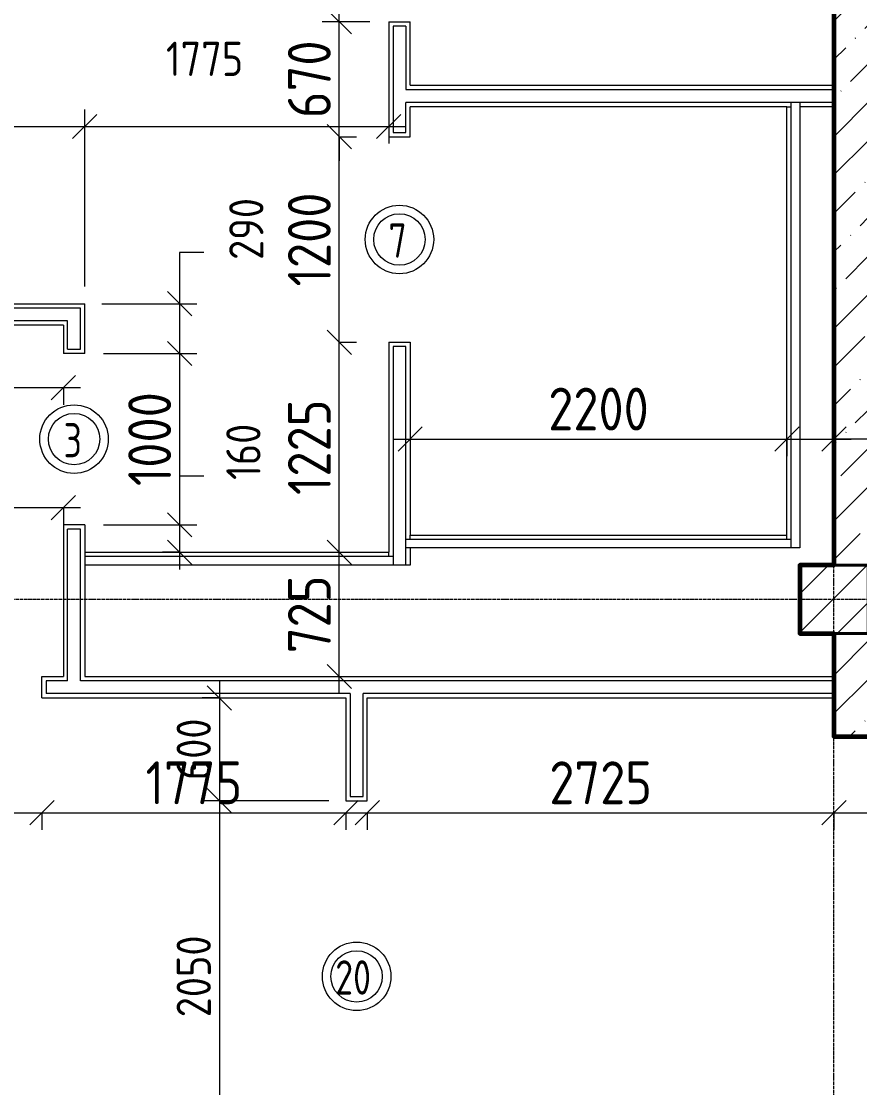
# Model space of a CAD drawing. Header units: millimetres. Extents: x -56773 to 221258, y -262288 to 26541.
# Drawn here: x 5338 to 10234, y -48309 to -42087 of the extents above; entities that cross this region are included whole.
import ezdxf

# ---------------------------------------------------------------- set-up
doc = ezdxf.new("R2010")
doc.units = ezdxf.units.MM
doc.linetypes.add('ADSK_Линия сетки', pattern=[25, 20, -2.5, 0, -2.5])
for name, color, linetype, lineweight in [('3.1 Штукатурка внешн стен для инвесторов', 5, 'Continuous', 60), ('Марки дверей', 7, 'Continuous', 20), ('Несущие колонны', 7, 'Continuous', 18), ('Оси', 7, 'Continuous', 9), ('Размеры', 7, 'Continuous', 9), ('Стены наружные', 7, 'Continuous', 18), ('Стены несущие', 7, 'Continuous', 30), ('Стены отделка', 7, 'Continuous', 30), ('Стены штриховка', 7, 'Continuous', 9)]:
    doc.layers.add(name, color=color, linetype=linetype, lineweight=lineweight)
doc.styles.add('GOST Common_2', font='', dxfattribs={"width": 0.9, "height": 250})
doc.styles.add('GOST Common_3', font='', dxfattribs={"width": 0.9, "height": 200})
doc.styles.add('GOST Common_B', font='', dxfattribs={"width": 0.8, "height": 200})
doc.styles.get('GOST Common_2').set_extended_font_data('GOST Common')
doc.styles.get('GOST Common_3').set_extended_font_data('GOST Common')
doc.styles.get('GOST Common_B').set_extended_font_data('GOST Common', bold=True)
doc.dimstyles.new('ADSK_Основной_2_0_1', dxfattribs={"dimscale": 304.8, "dimtxt": 201.142999, "dimasz": 0.463911, "dimexe": 0.328084, "dimexo": 0.328084, "dimgap": 0.164042, "dimtad": 1, "dimdec": 3, "dimrnd": 0.001, "dimdsep": 46, "dimtxsty": 'GOST Common_3', "dimblk1": 'OBLIQUE', "dimblk2": 'OBLIQUE', "dimsah": 1, "dimcen": 0.09, "dimdle": 0.328084, "dimazin": 2, "dimtfac": 1, "dimtdec": 4, "dimtix": 1, "dimtmove": 1, "dimatfit": 3, "dimfxl": 1, "dimtvp": 1, "dimtolj": 1, "dimtzin": 0, "dimlwd": 20, "dimlwe": 20, "dimarcsym": 2})
doc.dimstyles.new('ADSK_Основной_2_0_2', dxfattribs={"dimscale": 304.8, "dimtxt": 201.142999, "dimasz": 0.463911, "dimexe": 0.328084, "dimexo": 0.328084, "dimgap": 0.164042, "dimtad": 1, "dimdec": 3, "dimrnd": 0.001, "dimdsep": 46, "dimtxsty": 'GOST Common_3', "dimblk1": 'OBLIQUE', "dimblk2": 'OBLIQUE', "dimsah": 1, "dimcen": 0.09, "dimdle": 0.328084, "dimazin": 2, "dimtfac": 1, "dimtdec": 4, "dimtix": 1, "dimtmove": 0, "dimatfit": 3, "dimfxl": 1, "dimtvp": 1, "dimtolj": 1, "dimtzin": 0, "dimlwd": 20, "dimlwe": 20, "dimarcsym": 2})
doc.dimstyles.new('ADSK_Основной_2_0_3', dxfattribs={"dimscale": 304.8, "dimtxt": 201.142999, "dimasz": 0.463911, "dimexe": 0.328084, "dimexo": 0.328084, "dimgap": 0.164042, "dimtad": 1, "dimdec": 3, "dimrnd": 0.001, "dimdsep": 46, "dimtxsty": 'GOST Common_2', "dimblk1": 'OBLIQUE', "dimblk2": 'OBLIQUE', "dimsah": 1, "dimcen": 0.09, "dimdle": 0.328084, "dimazin": 2, "dimtfac": 1, "dimtdec": 4, "dimtix": 1, "dimtmove": 0, "dimatfit": 3, "dimfxl": 1, "dimtvp": 1, "dimtolj": 1, "dimtzin": 0, "dimlwd": 20, "dimlwe": 20, "dimarcsym": 2})

# ---------------------------------------------------------------- blocks, each defined once
blk = doc.blocks.new('ADSK_КолоннаЖБ_Прямоугольная - 400x400 мм-1807143-Кладочный план 1-го этажа')
at = {"layer": 'Несущие колонны', "lineweight": 40}
for p, q in [((-200, 200), (200, 200)), ((-200, -200), (-200, 200)), ((200, 200), (200, -200)), ((200, -200), (-200, -200))]:
    blk.add_line(p, q, dxfattribs=at)
blk = doc.blocks.new('М_двери1 - Марка экземпляра 2-3719212-Кладочный план 1-го этажа')
at = {"layer": 'Марки дверей'}
for radius in [2, 1.5]:
    blk.add_circle((0, 0), radius, dxfattribs=at)
blk = doc.blocks.new('_Oblique')
at = {"color": 0, "linetype": 'ByBlock', "lineweight": -2}
blk.add_line((-0.5, -0.5), (0.5, 0.5), dxfattribs=at)
blk = doc.blocks.new('*D3961')
at = {"layer": 'Defpoints', "color": 0, "lineweight": 25, "transparency": 16777216}
for p in [(6595.3, -46034.7), (6495.3, -46634.7), (7233.9, -46634.7)]:
    blk.add_point(p, dxfattribs=at)
at = {"layer": 'Размеры', "color": 0, "lineweight": 20, "transparency": 16777216}
for p, q in [((6495.3, -45934.7), (6495.3, -46734.7)), ((6495.3, -46034.7), (6395.3, -46034.7)), ((7133.9, -46634.7), (6395.3, -46634.7))]:
    blk.add_line(p, q, dxfattribs=at)
at = {"layer": 'Размеры', "color": 0, "lineweight": 20, "transparency": 16777216, "xscale": 141.4, "yscale": 141.4, "zscale": 141.4}
for p, rotation in [((6495.3, -46034.7), 90), ((6495.3, -46634.7), 270)]:
    blk.add_blockref('_Oblique', p, dxfattribs=dict(at, rotation=rotation))
at = {"layer": 'Размеры', "color": 0, "lineweight": 9, "transparency": 16777216, "insert": (6345.3, -46334.7), "char_height": 200, "width": 454.106, "attachment_point": 5, "rotation": 90, "style": 'GOST Common_3'}
blk.add_mtext('\\A1;600', dxfattribs=at)
blk = doc.blocks.new('*D3962')
at = {"layer": 'Defpoints', "color": 0, "lineweight": 25, "transparency": 16777216}
for p in [(7233.9, -46634.7), (6495.3, -48684.7), (6780.8, -48684.7)]:
    blk.add_point(p, dxfattribs=at)
at = {"layer": 'Размеры', "color": 0, "lineweight": 20, "transparency": 16777216}
for p, q in [((6495.3, -46534.7), (6495.3, -48784.7)), ((7133.9, -46634.7), (6395.3, -46634.7)), ((6680.8, -48684.7), (6395.3, -48684.7))]:
    blk.add_line(p, q, dxfattribs=at)
at = {"layer": 'Размеры', "color": 0, "lineweight": 20, "transparency": 16777216, "xscale": 141.4, "yscale": 141.4, "zscale": 141.4}
for p, rotation in [((6495.3, -46634.7), 90), ((6495.3, -48684.7), 270)]:
    blk.add_blockref('_Oblique', p, dxfattribs=dict(at, rotation=rotation))
at = {"layer": 'Размеры', "color": 0, "lineweight": 9, "transparency": 16777216, "insert": (6345.3, -47659.7), "char_height": 200, "width": 605.475, "attachment_point": 5, "rotation": 90, "style": 'GOST Common_3'}
blk.add_mtext('\\A1;2050', dxfattribs=at)
blk = doc.blocks.new('*D3684')
at = {"layer": 'Defpoints', "color": 0, "lineweight": 25, "transparency": 16777216}
for p in [(7358.9, -46604.9), (10083.9, -46604.9), (10083.9, -46704.9)]:
    blk.add_point(p, dxfattribs=at)
at = {"layer": 'Размеры', "color": 0, "lineweight": 20, "transparency": 16777216}
for p, q in [((7258.9, -46704.9), (10183.9, -46704.9)), ((7358.9, -46704.9), (7358.9, -46804.9)), ((10083.9, -46704.9), (10083.9, -46804.9))]:
    blk.add_line(p, q, dxfattribs=at)
at = {"layer": 'Размеры', "color": 0, "lineweight": 20, "transparency": 16777216, "xscale": 141.4, "yscale": 141.4, "zscale": 141.4, "rotation": 180}
blk.add_blockref('_Oblique', (7358.9, -46704.9), dxfattribs=at)
at = {"layer": 'Размеры', "color": 0, "lineweight": 20, "transparency": 16777216, "xscale": 141.4, "yscale": 141.4, "zscale": 141.4}
blk.add_blockref('_Oblique', (10083.9, -46704.9), dxfattribs=at)
at = {"layer": 'Размеры', "color": 0, "lineweight": 9, "transparency": 16777216, "insert": (8721.4, -46529.9), "char_height": 250, "width": 605.475, "attachment_point": 5, "style": 'GOST Common_2'}
blk.add_mtext('\\A1;2725', dxfattribs=at)
blk = doc.blocks.new('*D3685')
at = {"layer": 'Defpoints', "color": 0, "lineweight": 25, "transparency": 16777216}
for p in [(11933.9, -46259.7), (10083.9, -46604.9), (11933.9, -46704.9)]:
    blk.add_point(p, dxfattribs=at)
at = {"layer": 'Размеры', "color": 0, "lineweight": 20, "transparency": 16777216}
for p, q in [((11933.9, -46359.7), (11933.9, -46804.9)), ((9983.9, -46704.9), (12033.9, -46704.9)), ((10083.9, -46704.9), (10083.9, -46804.9))]:
    blk.add_line(p, q, dxfattribs=at)
at = {"layer": 'Размеры', "color": 0, "lineweight": 20, "transparency": 16777216, "xscale": 141.4, "yscale": 141.4, "zscale": 141.4, "rotation": 180}
blk.add_blockref('_Oblique', (10083.9, -46704.9), dxfattribs=at)
at = {"layer": 'Размеры', "color": 0, "lineweight": 20, "transparency": 16777216, "xscale": 141.4, "yscale": 141.4, "zscale": 141.4}
blk.add_blockref('_Oblique', (11933.9, -46704.9), dxfattribs=at)
at = {"layer": 'Размеры', "color": 0, "lineweight": 9, "transparency": 16777216, "insert": (11008.9, -46529.9), "char_height": 250, "width": 560.473, "attachment_point": 5, "style": 'GOST Common_2'}
blk.add_mtext('\\A1;1850', dxfattribs=at)
blk = doc.blocks.new('*D3756')
at = {"layer": 'Defpoints', "color": 0, "lineweight": 25, "transparency": 16777216}
for p in [(4458.9, -46604.9), (5458.9, -46604.9), (5458.9, -46704.9)]:
    blk.add_point(p, dxfattribs=at)
at = {"layer": 'Размеры', "color": 0, "lineweight": 20, "transparency": 16777216}
for p, q in [((4358.9, -46704.9), (5558.9, -46704.9)), ((4458.9, -46704.9), (4458.9, -46804.9)), ((5458.9, -46704.9), (5458.9, -46804.9))]:
    blk.add_line(p, q, dxfattribs=at)
at = {"layer": 'Размеры', "color": 0, "lineweight": 20, "transparency": 16777216, "xscale": 141.4, "yscale": 141.4, "zscale": 141.4, "rotation": 180}
blk.add_blockref('_Oblique', (4458.9, -46704.9), dxfattribs=at)
at = {"layer": 'Размеры', "color": 0, "lineweight": 20, "transparency": 16777216, "xscale": 141.4, "yscale": 141.4, "zscale": 141.4}
blk.add_blockref('_Oblique', (5458.9, -46704.9), dxfattribs=at)
at = {"layer": 'Размеры', "color": 0, "lineweight": 9, "transparency": 16777216, "insert": (4958.9, -46529.9), "char_height": 250, "width": 560.473, "attachment_point": 5, "style": 'GOST Common_2'}
blk.add_mtext('\\A1;1000', dxfattribs=at)
blk = doc.blocks.new('*D3757')
at = {"layer": 'Defpoints', "color": 0, "lineweight": 25, "transparency": 16777216}
for p in [(5458.9, -46604.9), (7233.9, -46604.9), (7233.9, -46704.9)]:
    blk.add_point(p, dxfattribs=at)
at = {"layer": 'Размеры', "color": 0, "lineweight": 20, "transparency": 16777216}
for p, q in [((5358.9, -46704.9), (7333.9, -46704.9)), ((5458.9, -46704.9), (5458.9, -46804.9)), ((7233.9, -46704.9), (7233.9, -46804.9))]:
    blk.add_line(p, q, dxfattribs=at)
at = {"layer": 'Размеры', "color": 0, "lineweight": 20, "transparency": 16777216, "xscale": 141.4, "yscale": 141.4, "zscale": 141.4, "rotation": 180}
blk.add_blockref('_Oblique', (5458.9, -46704.9), dxfattribs=at)
at = {"layer": 'Размеры', "color": 0, "lineweight": 20, "transparency": 16777216, "xscale": 141.4, "yscale": 141.4, "zscale": 141.4}
blk.add_blockref('_Oblique', (7233.9, -46704.9), dxfattribs=at)
at = {"layer": 'Размеры', "color": 0, "lineweight": 9, "transparency": 16777216, "insert": (6346.4, -46529.9), "char_height": 250, "width": 560.473, "attachment_point": 5, "style": 'GOST Common_2'}
blk.add_mtext('\\A1;1775', dxfattribs=at)
blk = doc.blocks.new('*D3765')
at = {"layer": 'Defpoints', "color": 0, "lineweight": 25, "transparency": 16777216}
for p in [(7095.4, -45184.7), (7195.3, -45184.7), (7095.4, -45909.7)]:
    blk.add_point(p, dxfattribs=at)
at = {"layer": 'Размеры', "color": 0, "lineweight": 20, "transparency": 16777216}
for p, q in [((7195.3, -46009.7), (7195.3, -45084.7)), ((7195.4, -45184.7), (7295.3, -45184.7)), ((7195.4, -45909.7), (7295.3, -45909.7))]:
    blk.add_line(p, q, dxfattribs=at)
at = {"layer": 'Размеры', "color": 0, "lineweight": 20, "transparency": 16777216, "xscale": 141.4, "yscale": 141.4, "zscale": 141.4}
for p, rotation in [((7195.3, -45184.7), 90), ((7195.3, -45909.7), 270)]:
    blk.add_blockref('_Oblique', p, dxfattribs=dict(at, rotation=rotation))
at = {"layer": 'Размеры', "color": 0, "lineweight": 9, "transparency": 16777216, "insert": (7020.3, -45547.2), "char_height": 250, "width": 454.106, "attachment_point": 5, "rotation": 90, "style": 'GOST Common_2'}
blk.add_mtext('\\A1;725', dxfattribs=at)
blk = doc.blocks.new('*D3766')
at = {"layer": 'Defpoints', "color": 0, "lineweight": 25, "transparency": 16777216}
for p in [(7095.4, -43959.7), (7195.3, -43959.7), (7095.4, -45184.7)]:
    blk.add_point(p, dxfattribs=at)
at = {"layer": 'Размеры', "color": 0, "lineweight": 20, "transparency": 16777216}
for p, q in [((7195.3, -45284.7), (7195.3, -43859.7)), ((7195.4, -43959.7), (7295.3, -43959.7)), ((7195.4, -45184.7), (7295.3, -45184.7))]:
    blk.add_line(p, q, dxfattribs=at)
at = {"layer": 'Размеры', "color": 0, "lineweight": 20, "transparency": 16777216, "xscale": 141.4, "yscale": 141.4, "zscale": 141.4}
for p, rotation in [((7195.3, -43959.7), 90), ((7195.3, -45184.7), 270)]:
    blk.add_blockref('_Oblique', p, dxfattribs=dict(at, rotation=rotation))
at = {"layer": 'Размеры', "color": 0, "lineweight": 9, "transparency": 16777216, "insert": (7020.3, -44572.2), "char_height": 250, "width": 560.473, "attachment_point": 5, "rotation": 90, "style": 'GOST Common_2'}
blk.add_mtext('\\A1;1225', dxfattribs=at)
blk = doc.blocks.new('*D3767')
at = {"layer": 'Defpoints', "color": 0, "lineweight": 25, "transparency": 16777216}
for p in [(7095.4, -42759.7), (7195.3, -42759.7), (7095.4, -43959.7)]:
    blk.add_point(p, dxfattribs=at)
at = {"layer": 'Размеры', "color": 0, "lineweight": 20, "transparency": 16777216}
for p, q in [((7195.3, -44059.7), (7195.3, -42659.7)), ((7195.4, -42759.7), (7295.3, -42759.7)), ((7195.4, -43959.7), (7295.3, -43959.7))]:
    blk.add_line(p, q, dxfattribs=at)
at = {"layer": 'Размеры', "color": 0, "lineweight": 20, "transparency": 16777216, "xscale": 141.4, "yscale": 141.4, "zscale": 141.4}
for p, rotation in [((7195.3, -42759.7), 90), ((7195.3, -43959.7), 270)]:
    blk.add_blockref('_Oblique', p, dxfattribs=dict(at, rotation=rotation))
at = {"layer": 'Размеры', "color": 0, "lineweight": 9, "transparency": 16777216, "insert": (7020.3, -43359.7), "char_height": 250, "width": 560.473, "attachment_point": 5, "rotation": 90, "style": 'GOST Common_2'}
blk.add_mtext('\\A1;1200', dxfattribs=at)
blk = doc.blocks.new('*D3768')
at = {"layer": 'Defpoints', "color": 0, "lineweight": 25, "transparency": 16777216}
for p in [(7195.3, -42089.7), (7473.9, -42089.7), (7095.4, -42759.7)]:
    blk.add_point(p, dxfattribs=at)
at = {"layer": 'Размеры', "color": 0, "lineweight": 20, "transparency": 16777216}
for p, q in [((7195.3, -42089.7), (7195.3, -41948.3)), ((7373.9, -42089.7), (7095.3, -42089.7)), ((7195.3, -42759.7), (7195.3, -42089.7)), ((7195.3, -42759.7), (7195.3, -42901.1)), ((7195.4, -42759.7), (7295.3, -42759.7))]:
    blk.add_line(p, q, dxfattribs=at)
at = {"layer": 'Размеры', "color": 0, "lineweight": 20, "transparency": 16777216, "xscale": 141.4, "yscale": 141.4, "zscale": 141.4}
for p, rotation in [((7195.3, -42089.7), 270), ((7195.3, -42759.7), 90)]:
    blk.add_blockref('_Oblique', p, dxfattribs=dict(at, rotation=rotation))
at = {"layer": 'Размеры', "color": 0, "lineweight": 9, "transparency": 16777216, "insert": (7020.3, -42424.7), "char_height": 250, "width": 454.106, "attachment_point": 5, "rotation": 90, "style": 'GOST Common_2'}
blk.add_mtext('\\A1;670', dxfattribs=at)
blk = doc.blocks.new('*D3769')
at = {"layer": 'Defpoints', "color": 0, "lineweight": 25, "transparency": 16777216}
for p in [(7195.3, -40889.7), (7473.9, -40889.7), (7473.9, -42089.7)]:
    blk.add_point(p, dxfattribs=at)
at = {"layer": 'Размеры', "color": 0, "lineweight": 20, "transparency": 16777216}
for p, q in [((7195.3, -42189.7), (7195.3, -40789.7)), ((7373.9, -40889.7), (7095.3, -40889.7)), ((7373.9, -42089.7), (7095.3, -42089.7))]:
    blk.add_line(p, q, dxfattribs=at)
at = {"layer": 'Размеры', "color": 0, "lineweight": 20, "transparency": 16777216, "xscale": 141.4, "yscale": 141.4, "zscale": 141.4}
for p, rotation in [((7195.3, -40889.7), 90), ((7195.3, -42089.7), 270)]:
    blk.add_blockref('_Oblique', p, dxfattribs=dict(at, rotation=rotation))
at = {"layer": 'Размеры', "color": 0, "lineweight": 9, "transparency": 16777216, "insert": (7020.3, -41489.7), "char_height": 250, "width": 560.473, "attachment_point": 5, "rotation": 90, "style": 'GOST Common_2'}
blk.add_mtext('\\A1;1200', dxfattribs=at)
blk = doc.blocks.new('*D3772')
at = {"layer": 'Defpoints', "color": 0, "lineweight": 25, "transparency": 16777216}
for p in [(7608.9, -44424.1), (9808.9, -44424.1), (9808.9, -44524.1)]:
    blk.add_point(p, dxfattribs=at)
at = {"layer": 'Размеры', "color": 0, "lineweight": 20, "transparency": 16777216}
for p, q in [((7508.9, -44524.1), (9908.9, -44524.1)), ((7608.9, -44524.1), (7608.9, -44624.1)), ((9808.9, -44524.1), (9808.9, -44624.1))]:
    blk.add_line(p, q, dxfattribs=at)
at = {"layer": 'Размеры', "color": 0, "lineweight": 20, "transparency": 16777216, "xscale": 141.4, "yscale": 141.4, "zscale": 141.4, "rotation": 180}
blk.add_blockref('_Oblique', (7608.9, -44524.1), dxfattribs=at)
at = {"layer": 'Размеры', "color": 0, "lineweight": 20, "transparency": 16777216, "xscale": 141.4, "yscale": 141.4, "zscale": 141.4}
blk.add_blockref('_Oblique', (9808.9, -44524.1), dxfattribs=at)
at = {"layer": 'Размеры', "color": 0, "lineweight": 9, "transparency": 16777216, "insert": (8708.9, -44349.1), "char_height": 250, "width": 605.475, "attachment_point": 5, "style": 'GOST Common_2'}
blk.add_mtext('\\A1;2200', dxfattribs=at)
blk = doc.blocks.new('*D3773')
at = {"layer": 'Defpoints', "color": 0, "lineweight": 25, "transparency": 16777216}
for p in [(9808.9, -44424.1), (10083.9, -44424.1), (10083.9, -44524.1)]:
    blk.add_point(p, dxfattribs=at)
at = {"layer": 'Размеры', "color": 0, "lineweight": 20, "transparency": 16777216}
for p, q in [((9708.9, -44524.1), (10183.9, -44524.1)), ((9808.9, -44524.1), (9808.9, -44624.1)), ((10083.9, -44524.1), (10083.9, -44624.1)), ((10895.2, -44524.1), (10083.9, -44524.1))]:
    blk.add_line(p, q, dxfattribs=at)
at = {"layer": 'Размеры', "color": 0, "lineweight": 20, "transparency": 16777216, "xscale": 141.4, "yscale": 141.4, "zscale": 141.4, "rotation": 180}
blk.add_blockref('_Oblique', (9808.9, -44524.1), dxfattribs=at)
at = {"layer": 'Размеры', "color": 0, "lineweight": 20, "transparency": 16777216, "xscale": 141.4, "yscale": 141.4, "zscale": 141.4}
blk.add_blockref('_Oblique', (10083.9, -44524.1), dxfattribs=at)
at = {"layer": 'Размеры', "color": 0, "lineweight": 9, "transparency": 16777216, "insert": (10386.8, -44207.4), "char_height": 200, "width": 454.106, "attachment_point": 1, "line_spacing_factor": 1.022761, "style": 'GOST Common_3'}
blk.add_mtext('\\A1;275', dxfattribs=at)
blk = doc.blocks.new('*D3774')
at = {"layer": 'Defpoints', "color": 0, "lineweight": 25, "transparency": 16777216}
for p in [(3783.9, -42600.2), (5708.9, -42700.2), (5708.9, -43734.7)]:
    blk.add_point(p, dxfattribs=at)
at = {"layer": 'Размеры', "color": 0, "lineweight": 20, "transparency": 16777216}
for p, q in [((5708.9, -43634.7), (5708.9, -42600.2)), ((3683.9, -42700.2), (5808.9, -42700.2)), ((3783.9, -42700.2), (3783.9, -42800.2))]:
    blk.add_line(p, q, dxfattribs=at)
at = {"layer": 'Размеры', "color": 0, "lineweight": 20, "transparency": 16777216, "xscale": 141.4, "yscale": 141.4, "zscale": 141.4, "rotation": 180}
blk.add_blockref('_Oblique', (3783.9, -42700.2), dxfattribs=at)
at = {"layer": 'Размеры', "color": 0, "lineweight": 20, "transparency": 16777216, "xscale": 141.4, "yscale": 141.4, "zscale": 141.4}
blk.add_blockref('_Oblique', (5708.9, -42700.2), dxfattribs=at)
at = {"layer": 'Размеры', "color": 0, "lineweight": 9, "transparency": 16777216, "insert": (4746.4, -42525.2), "char_height": 250, "width": 560.473, "attachment_point": 5, "style": 'GOST Common_2'}
blk.add_mtext('\\A1;1925', dxfattribs=at)
blk = doc.blocks.new('*D3775')
at = {"layer": 'Defpoints', "color": 0, "lineweight": 25, "transparency": 16777216}
for p in [(7483.9, -42600.2), (7483.9, -42700.2), (5708.9, -43734.7)]:
    blk.add_point(p, dxfattribs=at)
at = {"layer": 'Размеры', "color": 0, "lineweight": 20, "transparency": 16777216}
for p, q in [((5708.9, -43634.7), (5708.9, -42600.2)), ((5608.9, -42700.2), (7583.9, -42700.2)), ((7483.9, -42700.2), (7483.9, -42800.2))]:
    blk.add_line(p, q, dxfattribs=at)
at = {"layer": 'Размеры', "color": 0, "lineweight": 20, "transparency": 16777216, "xscale": 141.4, "yscale": 141.4, "zscale": 141.4, "rotation": 180}
blk.add_blockref('_Oblique', (5708.9, -42700.2), dxfattribs=at)
at = {"layer": 'Размеры', "color": 0, "lineweight": 20, "transparency": 16777216, "xscale": 141.4, "yscale": 141.4, "zscale": 141.4}
blk.add_blockref('_Oblique', (7483.9, -42700.2), dxfattribs=at)
at = {"layer": 'Размеры', "color": 0, "lineweight": 9, "transparency": 16777216, "insert": (6182.8, -42205.5), "char_height": 200, "width": 560.473, "attachment_point": 1, "line_spacing_factor": 1.022761, "style": 'GOST Common_3'}
blk.add_mtext('\\A1;1775', dxfattribs=at)
blk = doc.blocks.new('*D3776')
at = {"layer": 'Defpoints', "color": 0, "lineweight": 25, "transparency": 16777216}
for p in [(5708.9, -43734.7), (5718.9, -44024.7), (6262.9, -44024.7)]:
    blk.add_point(p, dxfattribs=at)
at = {"layer": 'Размеры', "color": 0, "lineweight": 20, "transparency": 16777216}
for p, q in [((6404.3, -43435.4), (6262.9, -43435.4)), ((6262.9, -43435.4), (6262.9, -43734.7)), ((6262.9, -43634.7), (6262.9, -44124.7)), ((5808.9, -43734.7), (6362.9, -43734.7)), ((5818.9, -44024.7), (6362.9, -44024.7))]:
    blk.add_line(p, q, dxfattribs=at)
at = {"layer": 'Размеры', "color": 0, "lineweight": 20, "transparency": 16777216, "xscale": 141.4, "yscale": 141.4, "zscale": 141.4}
for p, rotation in [((6262.9, -43734.7), 90), ((6262.9, -44024.7), 270)]:
    blk.add_blockref('_Oblique', p, dxfattribs=dict(at, rotation=rotation))
at = {"layer": 'Размеры', "color": 0, "lineweight": 9, "transparency": 16777216, "insert": (6552.4, -43479.1), "char_height": 200, "width": 454.106, "attachment_point": 1, "rotation": 90, "line_spacing_factor": 1.022761, "style": 'GOST Common_3'}
blk.add_mtext('\\A1;290', dxfattribs=at)
blk = doc.blocks.new('*D3777')
at = {"layer": 'Defpoints', "color": 0, "lineweight": 25, "transparency": 16777216}
for p in [(5718.9, -44024.7), (5718.9, -45024.7), (6262.9, -45024.7)]:
    blk.add_point(p, dxfattribs=at)
at = {"layer": 'Размеры', "color": 0, "lineweight": 20, "transparency": 16777216}
for p, q in [((6262.9, -43924.7), (6262.9, -45124.7)), ((5818.9, -44024.7), (6362.9, -44024.7)), ((5818.9, -45024.7), (6362.9, -45024.7))]:
    blk.add_line(p, q, dxfattribs=at)
at = {"layer": 'Размеры', "color": 0, "lineweight": 20, "transparency": 16777216, "xscale": 141.4, "yscale": 141.4, "zscale": 141.4}
for p, rotation in [((6262.9, -44024.7), 90), ((6262.9, -45024.7), 270)]:
    blk.add_blockref('_Oblique', p, dxfattribs=dict(at, rotation=rotation))
at = {"layer": 'Размеры', "color": 0, "lineweight": 9, "transparency": 16777216, "insert": (6087.9, -44524.7), "char_height": 250, "width": 560.473, "attachment_point": 5, "rotation": 90, "style": 'GOST Common_2'}
blk.add_mtext('\\A1;1000', dxfattribs=at)
blk = doc.blocks.new('*D3778')
at = {"layer": 'Defpoints', "color": 0, "lineweight": 25, "transparency": 16777216}
for p in [(5718.9, -45024.7), (6262.9, -45184.7), (6362.9, -45184.7)]:
    blk.add_point(p, dxfattribs=at)
at = {"layer": 'Размеры', "color": 0, "lineweight": 20, "transparency": 16777216}
for p, q in [((6404.3, -44741.5), (6262.9, -44741.5)), ((6262.9, -44741.5), (6262.9, -45024.7)), ((6262.9, -44924.7), (6262.9, -45284.7)), ((5818.9, -45024.7), (6362.9, -45024.7)), ((6262.9, -45184.7), (6162.9, -45184.7))]:
    blk.add_line(p, q, dxfattribs=at)
at = {"layer": 'Размеры', "color": 0, "lineweight": 20, "transparency": 16777216, "xscale": 141.4, "yscale": 141.4, "zscale": 141.4}
for p, rotation in [((6262.9, -45024.7), 90), ((6262.9, -45184.7), 270)]:
    blk.add_blockref('_Oblique', p, dxfattribs=dict(at, rotation=rotation))
at = {"layer": 'Размеры', "color": 0, "lineweight": 9, "transparency": 16777216, "insert": (6535.3, -44762.8), "char_height": 200, "width": 409.104, "attachment_point": 1, "rotation": 90, "line_spacing_factor": 1.022761, "style": 'GOST Common_3'}
blk.add_mtext('\\A1;160', dxfattribs=at)
blk = doc.blocks.new('*D3781')
at = {"layer": 'Defpoints', "color": 0, "lineweight": 25, "transparency": 16777216}
for p in [(3963.9, -44124.1), (5583.9, -44124.1), (5583.9, -44224.1)]:
    blk.add_point(p, dxfattribs=at)
at = {"layer": 'Размеры', "color": 0, "lineweight": 20, "transparency": 16777216}
for p, q in [((3863.9, -44224.1), (5683.9, -44224.1)), ((3963.9, -44224.1), (3963.9, -44324.1)), ((5583.9, -44224.1), (5583.9, -44324.1))]:
    blk.add_line(p, q, dxfattribs=at)
at = {"layer": 'Размеры', "color": 0, "lineweight": 20, "transparency": 16777216, "xscale": 141.4, "yscale": 141.4, "zscale": 141.4, "rotation": 180}
blk.add_blockref('_Oblique', (3963.9, -44224.1), dxfattribs=at)
at = {"layer": 'Размеры', "color": 0, "lineweight": 20, "transparency": 16777216, "xscale": 141.4, "yscale": 141.4, "zscale": 141.4}
blk.add_blockref('_Oblique', (5583.9, -44224.1), dxfattribs=at)
at = {"layer": 'Размеры', "color": 0, "lineweight": 9, "transparency": 16777216, "insert": (4773.9, -44049.1), "char_height": 250, "width": 560.473, "attachment_point": 5, "style": 'GOST Common_2'}
blk.add_mtext('\\A1;1620', dxfattribs=at)
blk = doc.blocks.new('*D3783')
at = {"layer": 'Defpoints', "color": 0, "lineweight": 25, "transparency": 16777216}
for p in [(5583.9, -44824.1), (5583.9, -44924.1), (4358.9, -45184.7)]:
    blk.add_point(p, dxfattribs=at)
at = {"layer": 'Размеры', "color": 0, "lineweight": 20, "transparency": 16777216}
for p, q in [((4358.9, -45084.7), (4358.9, -44824.1)), ((4258.9, -44924.1), (5683.9, -44924.1)), ((5583.9, -44924.1), (5583.9, -45024.1))]:
    blk.add_line(p, q, dxfattribs=at)
at = {"layer": 'Размеры', "color": 0, "lineweight": 20, "transparency": 16777216, "xscale": 141.4, "yscale": 141.4, "zscale": 141.4, "rotation": 180}
blk.add_blockref('_Oblique', (4358.9, -44924.1), dxfattribs=at)
at = {"layer": 'Размеры', "color": 0, "lineweight": 20, "transparency": 16777216, "xscale": 141.4, "yscale": 141.4, "zscale": 141.4}
blk.add_blockref('_Oblique', (5583.9, -44924.1), dxfattribs=at)
at = {"layer": 'Размеры', "color": 0, "lineweight": 9, "transparency": 16777216, "insert": (4971.4, -44749.1), "char_height": 250, "width": 560.473, "attachment_point": 5, "style": 'GOST Common_2'}
blk.add_mtext('\\A1;1225', dxfattribs=at)

msp = doc.modelspace()

# ---------------------------------------------------------------- hatches: boundary and pattern name
at = {"layer": 'Несущие колонны', "lineweight": 9}
h = msp.add_hatch(dxfattribs=at)
h.set_pattern_fill('FP_3', color=256, style=0, pattern_type=2)
h.set_pattern_definition([(45, (1283.93, -48864.63), (-224.506, 224.506), []), (45, (1508.44, -48864.63), (-224.506, 224.506), [396.875, -79.375, 3.353, -76.022])])
h.paths.add_polyline_path([(10283.9343, -45659.6624), (10283.9343, -45259.6624), (9883.9343, -45259.6624), (9883.9343, -45659.6624), (10083.9343, -45659.6624)])
at = {"layer": 'Стены наружные', "lineweight": 9}
h = msp.add_hatch(dxfattribs=at)
h.set_pattern_fill('FP_1', color=256, style=0, pattern_type=2)
h.set_pattern_definition([(45, (1283.93, -48864.63), (84.1895, 308.696), [396.875, -79.375, 3.353, -76.022])])
h.paths.add_polyline_path([(10283.9343, -46259.6624), (10283.9343, -45659.6624), (10083.9343, -45659.6624), (10083.9343, -46259.6624)])
h.paths.add_polyline_path([(10283.9343, -45259.6624), (10283.9343, -39659.6624), (10083.9343, -39659.6624), (10083.9343, -45259.6624)])
h.paths.add_polyline_path([(10283.9343, -39259.6624), (10283.9343, -37859.6624), (10083.9343, -37859.6624), (10083.9343, -39259.6624)])

# ---------------------------------------------------------------- linework, layer by layer
at = {"layer": '3.1 Штукатурка внешн стен для инвесторов'}
msp.add_lwpolyline([(-1766.0657, -38879.6624), (-1966.0657, -38879.6624), (-1966.0657, -39259.6624), (-2116.0657, -39259.6624), (-2116.0657, -39659.6624), (-1716.0657, -39659.6624), (-1716.0657, -39509.6624), (3883.9343, -39509.6624), (3883.9343, -39659.6624), (4283.9343, -39659.6624), (4283.9343, -39509.6624), (9883.9343, -39509.6624), (9883.9343, -39659.6624), (10083.9343, -39659.6624), (10083.9343, -45259.6624), (9883.9343, -45259.6624), (9883.9343, -45659.6624), (10083.9343, -45659.6624), (10083.9343, -46259.6624), (11933.9343, -46259.6624)], dxfattribs=at)
at = {"layer": 'Несущие колонны', "lineweight": 9}
for p, q in [((10083.9343, -45259.6624), (9883.9343, -45259.6624)), ((9883.9343, -45659.6624), (9883.9343, -45259.6624)), ((10283.9343, -45259.6624), (10083.9343, -45259.6624)), ((10083.9343, -45659.6624), (9883.9343, -45659.6624)), ((10283.9343, -45659.6624), (10083.9343, -45659.6624))]:
    msp.add_line(p, q, dxfattribs=at)
at = {"layer": 'Оси', "linetype": 'ADSK_Линия сетки', "lineweight": 5}
for p, q in [((10083.9343, -59838.5137), (10083.9343, -38837.1863)), ((63681.4538, -45459.6624), (-23956.1623, -45459.6624))]:
    msp.add_line(p, q, dxfattribs=at)
at = {"layer": 'Стены несущие', "lineweight": 9}
for p, q in [((10083.9343, -39659.6624), (10083.9343, -42459.6624)), ((7483.9343, -42089.6624), (7483.9343, -42759.6624)), ((7483.9343, -42089.6624), (7608.9343, -42089.6624)), ((7608.9343, -42459.6624), (7608.9343, -42089.6624)), ((7608.9343, -42459.6624), (10083.9343, -42459.6624)), ((9808.9343, -42584.6624), (7608.9343, -42584.6624)), ((7608.9343, -42759.6624), (7608.9343, -42584.6624)), ((10083.9343, -42584.6624), (9883.9343, -42584.6624)), ((9883.9343, -42584.6624), (9883.9343, -45159.6624)), ((10083.9343, -42584.6624), (10083.9343, -45259.6624)), ((7483.9343, -42759.6624), (7608.9343, -42759.6624)), ((3783.9343, -43734.6624), (5708.9343, -43734.6624)), ((5708.9343, -44024.6624), (5708.9343, -43734.6624)), ((5583.9343, -43859.6624), (3963.9343, -43859.6624)), ((5583.9343, -43859.6624), (5583.9343, -44024.6624)), ((7483.9343, -43959.6624), (7483.9343, -45184.6624)), ((7483.9343, -43959.6624), (7608.9343, -43959.6624)), ((7608.9343, -43959.6624), (7608.9343, -45084.6624)), ((5708.9343, -44024.6624), (5583.9343, -44024.6624)), ((5583.9343, -45024.6624), (5583.9343, -45909.6624)), ((5708.9343, -45024.6624), (5583.9343, -45024.6624)), ((5708.9343, -45024.6624), (5708.9343, -45184.6624)), ((7608.9343, -45159.6624), (7608.9343, -45259.6624)), ((9883.9343, -45159.6624), (7608.9343, -45159.6624)), ((7608.9343, -45259.6624), (5708.9343, -45259.6624)), ((5708.9343, -45259.6624), (5708.9343, -45909.6624)), ((10083.9343, -45909.6624), (10083.9343, -45659.6624)), ((5458.9343, -45909.6624), (5583.9343, -45909.6624)), ((5458.9343, -46034.6624), (5458.9343, -45909.6624)), ((5708.9343, -45909.6624), (10083.9343, -45909.6624)), ((5458.9343, -46034.6624), (7233.9343, -46034.6624)), ((7233.9343, -46034.6624), (7233.9343, -46634.6624)), ((7358.9343, -46034.6624), (10083.9343, -46034.6624)), ((7358.9343, -46634.6624), (7358.9343, -46034.6624)), ((10083.9343, -46259.6624), (10083.9343, -46034.6624)), ((10083.9343, -46259.6624), (11933.9343, -46259.6624)), ((7233.9343, -46634.6624), (7358.9343, -46634.6624))]:
    msp.add_line(p, q, dxfattribs=at)
at = {"layer": 'Стены отделка', "lineweight": 18}
for p, q in [((9808.9343, -45084.6624), (9808.9343, -42584.6624)), ((7608.9343, -45084.6624), (9808.9343, -45084.6624)), ((5708.9343, -45184.6624), (7483.9343, -45184.6624))]:
    msp.add_line(p, q, dxfattribs=at)
at = {"layer": 'Стены штриховка', "lineweight": 9}
for p, q in [((7508.9343, -42114.6624), (7508.9343, -42734.6624)), ((7583.9343, -42114.6624), (7508.9343, -42114.6624)), ((7583.9343, -42114.6624), (7583.9343, -42484.6624)), ((7583.9343, -42484.6624), (10083.9343, -42484.6624)), ((10083.9343, -42584.6624), (10083.9343, -42459.6624)), ((10083.9343, -42559.6624), (7583.9343, -42559.6624)), ((7583.9343, -42734.6624), (7583.9343, -42559.6624)), ((9833.9343, -45159.6624), (9833.9343, -42559.6624)), ((9883.9343, -42559.6624), (9883.9343, -42584.6624)), ((9808.9343, -42584.6624), (9833.9343, -42584.6624)), ((7508.9343, -42734.6624), (7583.9343, -42734.6624)), ((5683.9343, -43759.6624), (3758.9343, -43759.6624)), ((5683.9343, -43999.6624), (5683.9343, -43759.6624)), ((5608.9343, -43834.6624), (3758.9343, -43834.6624)), ((5608.9343, -43999.6624), (5608.9343, -43834.6624)), ((7583.9343, -43984.6624), (7508.9343, -43984.6624)), ((7508.9343, -43984.6624), (7508.9343, -45259.6624)), ((7583.9343, -45259.6624), (7583.9343, -43984.6624)), ((5608.9343, -43999.6624), (5683.9343, -43999.6624)), ((5683.9343, -45049.6624), (5608.9343, -45049.6624)), ((5608.9343, -45934.6624), (5608.9343, -45049.6624)), ((5683.9343, -45934.6624), (5683.9343, -45049.6624)), ((9833.9343, -45109.6624), (7583.9343, -45109.6624)), ((7608.9343, -45109.6624), (7608.9343, -45084.6624)), ((9808.9343, -45109.6624), (9808.9343, -45084.6624)), ((7608.9343, -45159.6624), (7583.9343, -45159.6624)), ((5708.9343, -45184.6624), (5708.9343, -45259.6624)), ((7508.9343, -45209.6624), (5708.9343, -45209.6624)), ((7483.9343, -45209.6624), (7483.9343, -45184.6624)), ((10083.9343, -45259.6624), (10283.9343, -45259.6624)), ((10283.9343, -45659.6624), (10083.9343, -45659.6624)), ((10083.9343, -46034.6624), (10083.9343, -45909.6624)), ((5483.9343, -45934.6624), (5483.9343, -46009.6624)), ((5608.9343, -45934.6624), (5483.9343, -45934.6624)), ((10083.9343, -45934.6624), (5683.9343, -45934.6624)), ((7258.9343, -46009.6624), (5483.9343, -46009.6624)), ((7258.9343, -46009.6624), (7258.9343, -46609.6624)), ((10083.9343, -46009.6624), (7333.9343, -46009.6624)), ((7333.9343, -46609.6624), (7333.9343, -46009.6624)), ((7258.9343, -46609.6624), (7333.9343, -46609.6624))]:
    msp.add_line(p, q, dxfattribs=at)

# ---------------------------------------------------------------- block references
at = {"layer": 'Марки дверей', "xscale": 99.99999999999993, "yscale": 99.99999999999993, "zscale": 99.99999999999993}
for p in [(7546.4343, -43359.6624), (5646.4343, -44524.6624), (7296.4343, -47659.6624)]:
    msp.add_blockref('М_двери1 - Марка экземпляра 2-3719212-Кладочный план 1-го этажа', p, dxfattribs=at)
at = {"layer": 'Несущие колонны', "lineweight": 40, "rotation": 89.9999999999999}
msp.add_blockref('ADSK_КолоннаЖБ_Прямоугольная - 400x400 мм-1807143-Кладочный план 1-го этажа', (10083.9343, -45459.6624), dxfattribs=at)

# ---------------------------------------------------------------- texts
at = {"layer": 'Марки дверей', "lineweight": 5, "char_height": 200, "attachment_point": 1, "style": 'GOST Common_B'}
for s, insert, width in [('\\fGOST Common|b1|i0|c204|p34|;\\W.8;7', (7482.3769, -43266.0035), 147.5105), ('\\fGOST Common|b1|i0|c204|p34|;\\W.8;3', (5585.1769, -44431.0035), 141.097), ('20', (7171.5769, -47566.0035), 295.021)]:
    msp.add_mtext(s, dxfattribs=dict(at, insert=insert, width=width))

# ---------------------------------------------------------------- dimensions: what is measured, and where the dimension line sits
at = {"layer": 'Размеры', "lineweight": 9}
for base, p1, p2, dimstyle, override, picture, middle in [((7195.3484, -40889.6624), (7473.9343, -42089.6624), (7473.9343, -40889.6624), 'ADSK_Основной_2_0_3', {"dimpost": '<>', "dimfxl": 1200}, '*D3769', (7020.3484, -41489.6624)), ((7195.3484, -42089.6624), (7095.3635, -42759.6624), (7473.9343, -42089.6624), 'ADSK_Основной_2_0_3', {"dimpost": '<>', "dimfxl": 769.555629}, '*D3768', (7020.3484, -42424.6624)), ((7195.3484, -42759.6624), (7095.3635, -43959.6624), (7095.3635, -42759.6624), 'ADSK_Основной_2_0_3', {"dimpost": '<>', "dimfxl": 1200}, '*D3767', (7020.3484, -43359.6624)), ((7195.3484, -43959.6624), (7095.3635, -45184.6624), (7095.3635, -43959.6624), 'ADSK_Основной_2_0_3', {"dimpost": '<>', "dimfxl": 1225}, '*D3766', (7020.3484, -44572.1624)), ((6262.9011, -45024.6624), (5718.9343, -44024.6624), (5718.9343, -45024.6624), 'ADSK_Основной_2_0_3', {"dimpost": '<>', "dimfxl": 1000}, '*D3777', (6087.9011, -44524.6624)), ((7195.3484, -45184.6624), (7095.3635, -45909.6624), (7095.3635, -45184.6624), 'ADSK_Основной_2_0_3', {"dimpost": '<>', "dimfxl": 725}, '*D3765', (7020.3484, -45547.1624)), ((6495.3484, -46634.6624), (6595.3333, -46034.6624), (7233.9343, -46634.6624), 'ADSK_Основной_2_0_2', {"dimpost": '<>', "dimfxl": 876.248405}, '*D3961', (6345.3484, -46334.6624)), ((6495.3484, -48684.6624), (7233.9343, -46634.6624), (6780.7871, -48684.6624), 'ADSK_Основной_2_0_2', {"dimpost": '<>', "dimfxl": 2099.486213}, '*D3962', (6345.3484, -47659.6624))]:
    dim = msp.add_linear_dim(base=base, p1=p1, p2=p2, angle=90, dimstyle=dimstyle, override=override, dxfattribs=at)
    dim.commit()
    dim.dimension.update_dxf_attribs({"geometry": picture, "text_midpoint": middle})
for base, p1, p2, override, picture, middle in [((7483.9343, -42700.203), (5708.9343, -43734.6624), (7483.9343, -42600.2181), {"dimpost": '<>', "dimfxl": 2106.558523}, '*D3775', (6463.0048, -42522.1707)), ((10083.9343, -44524.1079), (9808.9343, -44424.123), (10083.9343, -44424.123), {"dimpost": '<>', "dimfxl": 275}, '*D3773', (10613.8087, -44661.5407))]:
    dim = msp.add_linear_dim(base=base, p1=p1, p2=p2, dimstyle='ADSK_Основной_2_0_1', override=override, dxfattribs=at)
    dim.commit()
    dim.dimension.update_dxf_attribs({"geometry": picture, "text_midpoint": middle, "dimtype": 160})
for base, p1, p2, override, picture, middle in [((5708.9343, -42700.203), (3783.9343, -42600.2181), (5708.9343, -43734.6624), {"dimpost": '<>', "dimfxl": 2234.41017}, '*D3774', (4746.4343, -42525.203)), ((5583.9343, -44224.0559), (3963.9343, -44124.071), (5583.9343, -44124.071), {"dimpost": '<>', "dimfxl": 1620}, '*D3781', (4773.9343, -44049.0559)), ((9808.9343, -44524.1079), (7608.9343, -44424.123), (9808.9343, -44424.123), {"dimpost": '<>', "dimfxl": 2200}, '*D3772', (8708.9343, -44349.1079)), ((5583.9343, -44924.0559), (4358.9343, -45184.6624), (5583.9343, -44824.071), {"dimpost": '<>', "dimfxl": 1276.969532}, '*D3783', (4971.4343, -44749.0559)), ((11933.9343, -46704.8769), (10083.9343, -46604.892), (11933.9343, -46259.6624), {"dimpost": '<>', "dimfxl": 1881.936106}, '*D3685', (11008.9343, -46529.8769)), ((5458.9343, -46704.8769), (4458.9343, -46604.892), (5458.9343, -46604.892), {"dimpost": '<>', "dimfxl": 1000}, '*D3756', (4958.9343, -46529.8769)), ((7233.9343, -46704.8769), (5458.9343, -46604.892), (7233.9343, -46604.892), {"dimpost": '<>', "dimfxl": 1775}, '*D3757', (6346.4343, -46529.8769)), ((10083.9343, -46704.8769), (7358.9343, -46604.892), (10083.9343, -46604.892), {"dimpost": '<>', "dimfxl": 2725}, '*D3684', (8721.4343, -46529.8769))]:
    dim = msp.add_linear_dim(base=base, p1=p1, p2=p2, dimstyle='ADSK_Основной_2_0_3', override=override, dxfattribs=at)
    dim.commit()
    dim.dimension.update_dxf_attribs({"geometry": picture, "text_midpoint": middle})
for base, p1, p2, override, picture, middle in [((6262.9011, -44024.6624), (5708.9343, -43734.6624), (5718.9343, -44024.6624), {"dimpost": '<>', "dimfxl": 290.172363}, '*D3776', (6493.2913, -43435.3605)), ((6262.9011, -45184.6624), (5718.9343, -45024.6624), (6362.886, -45184.6624), {"dimpost": '<>', "dimfxl": 663.53125}, '*D3778', (6493.2913, -44741.5388))]:
    dim = msp.add_linear_dim(base=base, p1=p1, p2=p2, angle=90, dimstyle='ADSK_Основной_2_0_1', override=override, dxfattribs=at)
    dim.commit()
    dim.dimension.update_dxf_attribs({"geometry": picture, "text_midpoint": middle, "dimtype": 160, "text_rotation": 90})

doc.saveas('drawing.dxf')
